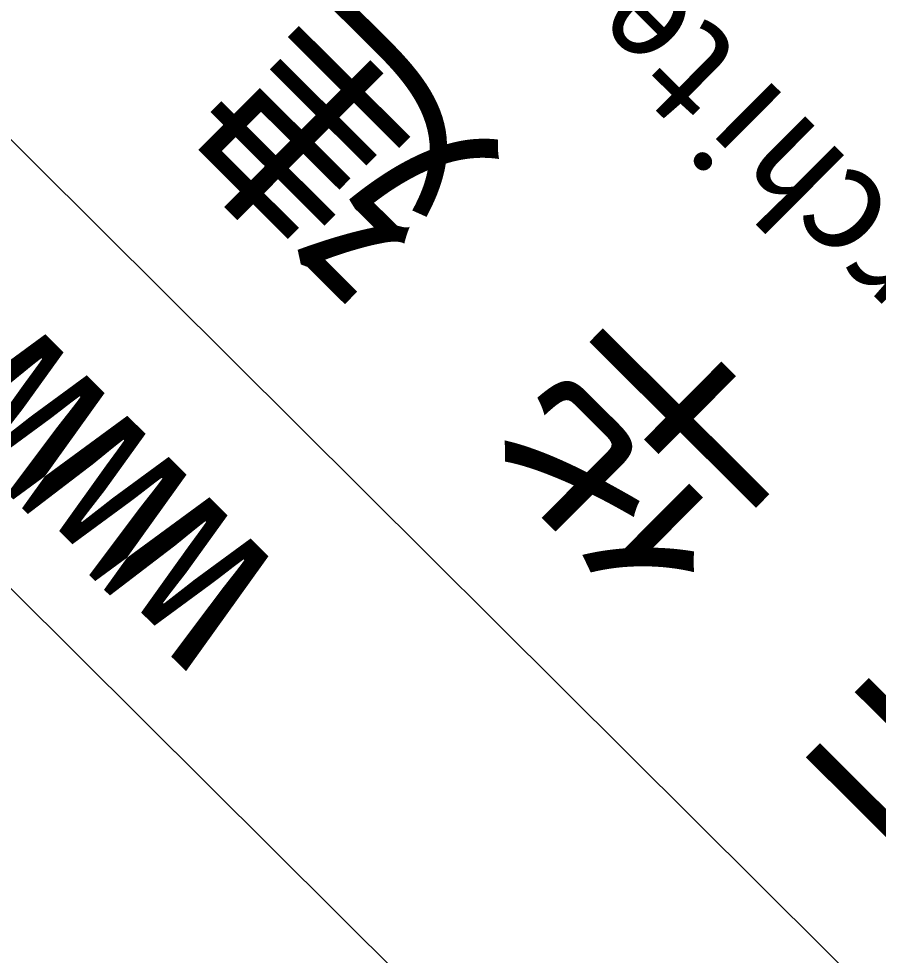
# Model space of a CAD drawing. Extents: x 517450926 to 520131079, y 3499134486 to 3500888201.
# Drawn here: x 518629769 to 518631583, y 3500202920 to 3500204896 of the extents above; entities that cross this region are included whole.
import ezdxf
from ezdxf.enums import TextEntityAlignment as Align

# ---------------------------------------------------------------- set-up
doc = ezdxf.new("R2010")
doc.units = 0
doc.header["$LTSCALE"] = 1000
doc.header["$MEASUREMENT"] = 0
doc.layers.get('0').update_dxf_attribs({"linetype": 'CONTINUOUS'})
doc.layers.add('C-SHET-LOGO', color=7, linetype='CONTINUOUS')
doc.layers.add('C-SHET-SHET', color=144, linetype='CONTINUOUS')
doc.styles.get("Standard").update_dxf_attribs({"font": 'Tssdeng.shx', "bigfont": 'Tssdchn.shx'})
doc.styles.add('TH-STYLE2', font='', dxfattribs={"width": 0.8})
doc.styles.add('TH-STYLEP5', font='')
doc.styles.get('TH-STYLE2').set_extended_font_data('STXihei')
doc.styles.get('TH-STYLEP5').set_extended_font_data('STXihei')

# ---------------------------------------------------------------- blocks, each defined once
blk = doc.blocks.new('LOGO2020')
at = {"lineweight": 9}
for points in [[(0, 30.833), (79.933, 30.833)], [(-0.387, 26.361), (79.547, 26.361)]]:
    blk.add_lwpolyline(points, dxfattribs=at)
at = {"attachment_point": 7}
for s, insert, char_height, style in [('{\\W1;\\T0.9;www.thape.com}', (27.112, 27.194), 2.6547, 'TH-STYLE2'), ('{\\fSTXihei|b0|i0|c0|p34;27F, 1800 Zhongshan West Rd.  Shanghai 200235,PRC}', (3.68, 8.965), 1.5, 'TH-STYLEP5')]:
    blk.add_mtext(s, dxfattribs=dict(at, insert=insert, char_height=char_height, style=style))
for s, insert, char_height, width, attachment_point, style in [('{\\fSimHei|b1|i0|c134|p2;\\W1;\\T1.1;上 海 天 华 建 筑 设 计 有 限 公 司}', (40.067, 23.02), 2.7, 80.94543, 5, 'TH-STYLE2'), ('{\\fSTXihei|b0|i0|c204|p2;\\T0.95;Tian\\fSTXihei|b0|i0|c238|p2; \\fSTXihei|b0|i0|c204|p2; Hua\\fSTXihei|b0|i0|c238|p2; \\fSTXihei|b0|i0|c204|p2; Architecture \\fSTXihei|b0|i0|c238|p2; \\fSTXihei|b0|i0|c204|p2;Planning \\fSTXihei|b0|i0|c238|p2; \\fSTXihei|b0|i0|c204|p2;& \\fSTXihei|b0|i0|c238|p2; \\fSTXihei|b0|i0|c204|p2;Engineering\\fSTXihei|b0|i0|c238|p2; \\fSTXihei|b0|i0|c204|p2; Limited}', (40.077, 18.756), 1.5, 54.8, 5, 'TH-STYLEP5'), ('{\\fSTXihei|b0|i0|c134|p2;中国   上海市  中山西路1800号  兆丰环球大厦27楼}', (5.966, 14.795), 1.5, 75.85213, 1, 'TH-STYLEP5'), ('{\\fSTXihei|b0|i0|c134|p2;所有施工图蓝图须加盖本公司施工图用图章后为有效施工图}', (4.826, 4.644), 2.02307, 75.85213, 1, 'TH-STYLEP5')]:
    blk.add_mtext(s, dxfattribs=dict(insert=insert, char_height=char_height, width=width, attachment_point=attachment_point, style=style))
blk = doc.blocks.new('SH_THAPE_A1L2')
at = {"layer": 'C-SHET-LOGO', "xscale": 1.000832973929552, "yscale": 1.000832973929552, "zscale": 1.000832973929552}
blk.add_blockref('LOGO2020', (1171, 248.963), dxfattribs=at)
blk.add_attdef('作废标记', text='', height=400).set_placement((658, 330.5), align=Align.MIDDLE_CENTER)

msp = doc.modelspace()

# ---------------------------------------------------------------- block references
at = {"layer": 'C-SHET-SHET', "xscale": 150, "yscale": 150, "zscale": 150, "rotation": 135.1572922948761}
msp.add_blockref('SH_THAPE_A1L2', (518787053.6051, 3500106450.4975), dxfattribs=at)

doc.saveas('drawing.dxf')
